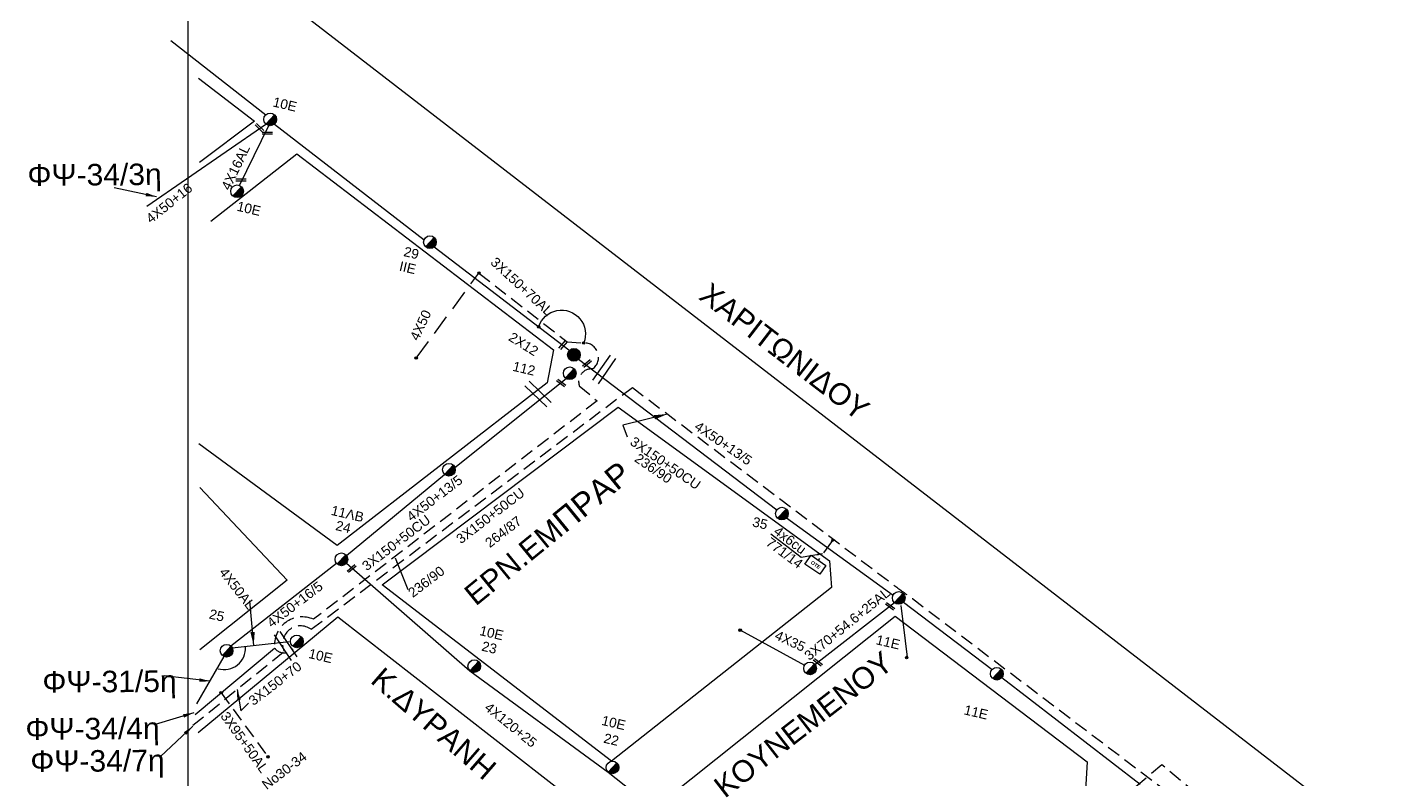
# Model space of a CAD drawing. Header units: millimetres. Extents: x 745 to 5694, y 762 to 3401.
# Drawn here: x 750.5 to 1002.5, y 1567.7 to 1707.7 of the extents above; entities that cross this region are included whole.
import ezdxf

# ---------------------------------------------------------------- set-up
doc = ezdxf.new("R2010")
doc.units = ezdxf.units.MM
doc.linetypes.add('DASHED', pattern=[19.05, 12.7, -6.35])
for name, color, linetype in [('Pillar OTE', 7, 'Continuous'), ('Άγνωστα', 7, 'Continuous'), ('Γυμνά εναέρια ΧΤ (3Φ)   4x16AL', 7, 'Continuous'), ('Επιγραφές - Σχήματα', 7, 'Continuous'), ('Καλώδια ΧΤ   3x150+50CU', 7, 'DASHED'), ('Καλώδια ΧΤ   3x150+70AL', 7, 'DASHED'), ('Καλώδια ΧΤ   3x95+50 AL XLPE', 7, 'DASHED'), ('Μηχανική τομή', 7, 'Continuous'), ('Στύλος Ξύλινος', 7, 'Continuous'), ('Στύλος Ξύλινος @ 1', 7, 'Continuous'), ('Στύλος ΦΜ', 7, 'Continuous'), ('Στύλος ΦΜ @ 1', 7, 'Continuous'), ('Συνδέσεις', 7, 'Continuous'), ('Συνεστραμμένα ΧΤ   3x70+54.6+25 AL', 7, 'SYN_LINE'), ('Συνεστραμμένα ΧΤ   4x120+25 AL', 7, 'SYN_LINE'), ('Τομή', 7, 'Continuous'), ('Υπόβαθρο ΔΕΗ', 7, 'Continuous'), ('Υπόγεια καλώδια Παροχών ΧΤ   4x50AL', 7, 'DASHED'), ('Υπόγεια καλώδια Παροχών ΧΤ   4x6', 7, 'DASHED')]:
    doc.layers.add(name, color=color, linetype=linetype)
doc.styles.add('arial', font='arial.ttf')
doc.styles.get("Standard").update_dxf_attribs({"font": 'arial.ttf'})
doc.linetypes.add('SYN_LINE', pattern='A,0.5,-0.0001,["/\\/\\/\\/",Standard,S=0.1,R=0,X=0,Y=-0.05],-0.25', length=0.7501)
doc.dimstyles.new('ISO-25', dxfattribs={"dimtxt": 2.5, "dimasz": 2.5, "dimexe": 1.25, "dimexo": 0.625, "dimtad": 1, "dimtxsty": 'Standard', "dimcen": 2.5, "dimadec": 0, "dimazin": 0, "dimtfac": 1, "dimtmove": 0, "dimatfit": 3, "dimfxl": 1, "dimarcsym": 0})

# ---------------------------------------------------------------- blocks, each defined once
blk = doc.blocks.new('ΥΠΑΡΧΩΝ ΤΣΙΜΕΝΤΕΝΙΟΣ ΣΤΥΛΟΣ')
at = {"layer": 'Στύλος ΦΜ'}
blk.add_hatch(color=256, dxfattribs=at).paths.add_polyline_path([(-1.29, -2.28, 0.574793), (2.62, 0, 0.268822), (1.3, 2.27)])
blk.add_line((-1.29, -2.28), (1.3, 2.27), dxfattribs=at)
blk.add_circle((0, 0), 2.62, dxfattribs=at)
at = {"layer": 'Στύλος ΦΜ', "flags": 4}
for tag, p in [('ΑΡΙΘΜΟΣ', (-4.68, 8.05)), ('ΤΥΠΟΣ', (-4.91, 3.03))]:
    blk.add_attdef(tag, p, '', height=4, dxfattribs=at)
blk = doc.blocks.new('_ΣΥΝΔΕΣΗ')
at = {"layer": 'Συνδέσεις', "linetype": 'SYN_LINE', "ltscale": 40}
blk.add_hatch(color=256, dxfattribs=at).paths.add_polyline_path([(0.5, -0.01, 1), (-0.5, -0.01, 1)])
at = {"layer": 'Συνδέσεις'}
blk.add_circle((0, -0.01), 0.5, dxfattribs=at)
blk = doc.blocks.new('ΥΠΑΡΧΩΝ ΞΥΛΙΝΟΣ ΣΤΥΛΟΣ')
at = {"layer": 'Στύλος Ξύλινος'}
h = blk.add_hatch(color=7, dxfattribs=at)
h.paths.add_polyline_path([(-2.62, 0, 0.270008), (-1.29, -2.28), (1.3, 2.27, 0.576266)])
h.paths.add_polyline_path([(-1.29, -2.28, 0.574793), (2.62, 0, 0.268822), (1.3, 2.27)])
at = {"layer": 'Στύλος Ξύλινος', "color": 7}
blk.add_line((-1.29, -2.28), (1.3, 2.27), dxfattribs=at)
blk.add_circle((0, 0), 2.62, dxfattribs=at)
at = {"layer": 'Στύλος Ξύλινος', "flags": 4}
for tag, p in [('ΑΡΙΘΜΟΣ', (-4.91, 8.6)), ('ΤΥΠΟΣ', (-4.85, 3.39))]:
    blk.add_attdef(tag, p, '', height=4, dxfattribs=at)
blk = doc.blocks.new('ΜΗΧΑΝΙΚΗ ΤΟΜΗ')
at = {"layer": 'Μηχανική τομή', "ltscale": 40}
for p, q in [((-1.89, 0.78), (1.89, 0.78)), ((1.89, 0), (-1.89, 0))]:
    blk.add_line(p, q, dxfattribs=at)
blk = doc.blocks.new('ΤΟΜΗ')
at = {"layer": 'Τομή', "ltscale": 40}
for p, q in [((-5.68, 0), (5.68, 0)), ((5.68, -2.33), (-5.68, -2.33))]:
    blk.add_line(p, q, dxfattribs=at)
blk = doc.blocks.new('PILLAR ΟΤΕ')
at = {"layer": 'Pillar OTE', "ltscale": 40}
blk.add_lwpolyline([(-3.31, 2.02), (3.39, 2.02), (3.39, -1.99), (-3.31, -1.99)], close=True, dxfattribs=at)
at = {"layer": 'Pillar OTE', "insert": (-1.81, 0.71), "char_height": 1.3575, "width": 109.961, "attachment_point": 1}
blk.add_mtext('{\\fArial|b1|i0|c161|p34;OTE}', dxfattribs=at)

msp = doc.modelspace()

# ---------------------------------------------------------------- hatches: boundary and pattern name
at = {"layer": 'Pillar OTE', "ltscale": 40}
h = msp.add_hatch(color=256, dxfattribs=at)
h.dxf.hatch_style = 1
h.paths.add_polyline_path([(900.18, 1612.59), (900.05, 1611.98), (900.61, 1612.28)])

# ---------------------------------------------------------------- linework, layer by layer
msp.add_lwpolyline([(900.61, 1612.28), (900.05, 1611.98), (900.18, 1612.59), (900.61, 1612.28)], dxfattribs=at)
at = {"layer": 'Άγνωστα', "color": 1}
for points in [[(777.21, 1705.27), (794.85, 1691.42)], [(796.46, 1689.7), (824.26, 1668.16)], [(826.15, 1666.86), (851.18, 1647.7)], [(781.69, 1579.87), (796.48, 1592.23)]]:
    msp.add_lwpolyline(points, dxfattribs=at)
at = {"layer": 'Άγνωστα', "color": 5}
msp.add_lwpolyline([(772.69, 1674.45), (794.85, 1689.7)], dxfattribs=at)
at = {"layer": 'Άγνωστα', "color": 1, "linetype": 'DASHED', "ltscale": 0.3}
msp.add_lwpolyline([(822.8, 1646.16), (834.47, 1661.98)], dxfattribs=at)
at = {"layer": 'Άγνωστα', "color": 7}
msp.add_lwpolyline([(845.58, 1651.98, -1.043048), (853.94, 1648.98, 0.315956)], format="xyb", dxfattribs=at)
at = {"layer": 'Άγνωστα', "color": 27}
for points in [[(852.99, 1645.99), (889.85, 1617.94)], [(891.66, 1616.44), (911.48, 1602.09)], [(913.41, 1600.76), (929.87, 1588.22)], [(931.69, 1586.73), (957.43, 1566.92)]]:
    msp.add_lwpolyline(points, dxfattribs=at)
at = {"layer": 'Άγνωστα', "color": 2}
for points in [[(829.99, 1625.84), (850.71, 1642.36)], [(809.84, 1609.46), (828.09, 1624.54)], [(788.35, 1592.61), (807.98, 1608)], [(782.01, 1581.88), (787.1, 1590.65)]]:
    msp.add_lwpolyline(points, dxfattribs=at)
at = {"layer": 'Άγνωστα', "color": 27, "linetype": 'SYN_LINE', "ltscale": 10}
msp.add_lwpolyline([(914.12, 1590.51), (912.95, 1600.17)], dxfattribs=at)
at = {"layer": 'Άγνωστα', "color": 27, "linetype": 'SYN_LINE', "ltscale": 15}
msp.add_lwpolyline([(883.09, 1595.58), (895, 1589.02)], dxfattribs=at)
at = {"layer": 'Άγνωστα', "color": 2, "linetype": 'DASHED', "ltscale": 0.2}
msp.add_lwpolyline([(983.22, 1526.18), (997.01, 1540.67), (961.42, 1570.52), (877.51, 1498.77), (882.3, 1493.75)], dxfattribs=at)
at = {"layer": 'Γυμνά εναέρια ΧΤ (3Φ)   4x16AL', "color": 5}
msp.add_lwpolyline([(789.97, 1678.28), (795.39, 1689.41)], dxfattribs=at)
at = {"layer": 'Επιγραφές - Σχήματα'}
msp.add_lwpolyline([(780.39, 1891.51), (3073.89, 1891.51), (3073.89, 778.3), (780.39, 778.3)], close=True, dxfattribs=at)
at = {"layer": 'Επιγραφές - Σχήματα', "ltscale": 0.2}
msp.add_arc((787.1, 1592.17), 3.95, 253.1338, 4.3966, dxfattribs=at)
at = {"layer": 'Καλώδια ΧΤ   3x150+50CU', "color": 1, "ltscale": 0.2}
msp.add_lwpolyline([(853.94, 1648.98, -0.742676), (855.61, 1644.15, 0.542577), (853.13, 1641), (856.44, 1638.21), (803.72, 1597.58, 0.580504), (796.48, 1592.23, 0.4916), (799.91, 1592.1, -0.4916)], format="xyb", dxfattribs=at)
at = {"layer": 'Καλώδια ΧΤ   3x150+50CU', "color": 85, "ltscale": 0.2}
msp.add_lwpolyline([(781.27, 1577.86), (798.24, 1591.62, -0.769042), (803.27, 1595.71), (862.99, 1640.7), (911.98, 1603.68, 0.006394), (915.05, 1601.42), (961.45, 1566.26, -0.31166), (962.3, 1563.68), (961.38, 1562.67, 0.761306), (961.77, 1560.7, 0.051998)], format="xyb", dxfattribs=at)
at = {"layer": 'Καλώδια ΧΤ   3x150+70AL', "color": 1, "ltscale": 0.2}
msp.add_lwpolyline([(834.47, 1661.98), (850.86, 1649.19), (853.94, 1648.98)], dxfattribs=at)
at = {"layer": 'Καλώδια ΧΤ   3x95+50 AL XLPE', "color": 1, "ltscale": 0.2}
msp.add_lwpolyline([(786.54, 1583.92), (795.24, 1572)], dxfattribs=at)
at = {"layer": 'Συνεστραμμένα ΧΤ   3x70+54.6+25 AL', "color": 27, "ltscale": 20}
msp.add_lwpolyline([(896.95, 1589.19), (911.74, 1600.69)], dxfattribs=at)
at = {"layer": 'Συνεστραμμένα ΧΤ   4x120+25 AL', "color": 151, "linetype": 'SYN_LINE', "ltscale": 20}
msp.add_lwpolyline([(809.83, 1608), (832.79, 1588), (858.5, 1569.14), (882.83, 1549.83), (907.64, 1530.13)], dxfattribs=at)
at = {"layer": 'Υπόβαθρο ΔΕΗ'}
msp.add_lwpolyline([(782.06, 1725.37), (1010.06, 1549.34), (1144.55, 1669.73, 0.332516), (1169.82, 1769.43), (1159.23, 1801.27)], format="xyb", dxfattribs=at)
for points in [[(782.34, 1698.21), (792.75, 1690.26), (782.49, 1682.54)], [(784.64, 1671.63), (800.61, 1684.13), (848.32, 1647.69), (847.17, 1641.55), (808.12, 1611.33), (782.36, 1630.19)], [(816.45, 1603.97), (860.36, 1637.03), (899.65, 1608.47), (900.02, 1603.49), (859.13, 1571.2), (816.45, 1603.97)], [(782.56, 1622.07), (798.83, 1604.85), (782.56, 1591.88)], [(894.35, 1609.07), (888.74, 1613.39)], [(782.26, 1576.49), (808.24, 1598.02), (851.18, 1564.58), (805.94, 1528.04), (782.25, 1549.87)], [(869.04, 1564), (911.84, 1598.13), (947.55, 1571.09), (947.16, 1564.76), (908.77, 1533.7), (869.04, 1564)]]:
    msp.add_lwpolyline(points, dxfattribs=at)
at = {"layer": 'Υπόγεια καλώδια Παροχών ΧΤ   4x50AL', "color": 2, "linetype": 'Continuous', "ltscale": 0.2}
msp.add_lwpolyline([(788.61, 1592.26), (799.18, 1593.47)], dxfattribs=at)
at = {"layer": 'Υπόγεια καλώδια Παροχών ΧΤ   4x6', "color": 85, "linetype": 'DASHED', "ltscale": 0.2}
msp.add_lwpolyline([(900.05, 1611.98), (897.55, 1608.58)], dxfattribs=at)

# ---------------------------------------------------------------- block references
at = {"layer": 'Pillar OTE', "xscale": 0.5, "yscale": 0.5, "zscale": 0.5, "rotation": 325.2205363082748}
msp.add_blockref('PILLAR ΟΤΕ', (897.01, 1607.73), dxfattribs=at)
at = {"layer": 'Μηχανική τομή'}
for p, xscale, yscale, zscale, rotation in [((793.51, 1688.89), 0.5000000000000533, 0.5000000000000533, 0.5000000000000533, 315.2910303913715), ((850.24, 1648.47), 0.4999999999999755, 0.4999999999999755, 0.4999999999999755, 49.2775652633103), ((854.67, 1645.01), 0.500000000000052, 0.500000000000052, 0.500000000000052, 40.10246427516926), ((849.64, 1641.37), 0.4999999999999914, 0.4999999999999914, 0.4999999999999914, 322.3318594266235), ((810.94, 1606.87), 0.500000000000052, 0.500000000000052, 0.500000000000052, 40.10246427516926), ((910.78, 1599.83), 0.4999999999999915, 0.4999999999999915, 0.4999999999999915, 322.3318594266235), ((897.37, 1589.41), 0.4999999999999915, 0.4999999999999915, 0.4999999999999915, 322.3318594266235)]:
    msp.add_blockref('ΜΗΧΑΝΙΚΗ ΤΟΜΗ', p, dxfattribs=dict(at, xscale=xscale, yscale=yscale, zscale=zscale, rotation=rotation))
at = {"layer": 'Μηχανική τομή', "xscale": 0.5, "yscale": 0.5, "zscale": 0.5}
for p in [(795.11, 1687.82), (790.23, 1679.09)]:
    msp.add_blockref('ΜΗΧΑΝΙΚΗ ΤΟΜΗ', p, dxfattribs=at)
at = {"layer": 'Στύλος Ξύλινος @ 1', "ltscale": 40, "xscale": 0.4499999999998181, "yscale": 0.4499999999998181, "zscale": 0.4499999999998181}
msp.add_blockref('ΥΠΑΡΧΩΝ ΞΥΛΙΝΟΣ ΣΤΥΛΟΣ', (852.12, 1646.77), dxfattribs=at)
at = {"layer": 'Στύλος ΦΜ @ 1', "ltscale": 40}
ref = msp.add_blockref('ΥΠΑΡΧΩΝ ΤΣΙΜΕΝΤΕΝΙΟΣ ΣΤΥΛΟΣ', (795.65, 1690.56), dxfattribs=dict(at, xscale=0.4499999999996779, yscale=0.4499999999996779, zscale=0.4499999999996779, rotation=346.8465568456768))
ref.add_attrib('ΤΥΠΟΣ', '10E', (796.01, 1693), dxfattribs={"layer": 'Στύλος ΦΜ', "height": 1.8, "rotation": 346.8466, "flags": 4})
ref = msp.add_blockref('ΥΠΑΡΧΩΝ ΤΣΙΜΕΝΤΕΝΙΟΣ ΣΤΥΛΟΣ', (789.51, 1677.19), dxfattribs=dict(at, xscale=0.4499999999996779, yscale=0.4499999999996779, zscale=0.4499999999996779, rotation=346.8465568456768))
ref.add_attrib('ΤΥΠΟΣ', '10E', (789.32, 1673.61), dxfattribs={"layer": 'Στύλος ΦΜ', "height": 1.8, "rotation": 346.8466, "flags": 4})
ref = msp.add_blockref('ΥΠΑΡΧΩΝ ΤΣΙΜΕΝΤΕΝΙΟΣ ΣΤΥΛΟΣ', (825.36, 1667.73), dxfattribs=dict(at, xscale=0.4499999999996779, yscale=0.4499999999996779, zscale=0.4499999999996779, rotation=346.8465568456768))
ref.add_attrib('ΤΥΠΟΣ', '29', (820.34, 1665.17), dxfattribs={"layer": 'Στύλος ΦΜ', "height": 1.8, "rotation": 346.8466, "flags": 4})
ref.add_attrib('ΑΡΙΘΜΟΣ', 'IIE', (819.52, 1662.46), dxfattribs={"layer": 'Στύλος ΦΜ', "height": 1.8, "rotation": 346.8466, "flags": 4})
ref = msp.add_blockref('ΥΠΑΡΧΩΝ ΤΣΙΜΕΝΤΕΝΙΟΣ ΣΤΥΛΟΣ', (851.36, 1643.34), dxfattribs=dict(at, xscale=0.4499999999996779, yscale=0.4499999999996779, zscale=0.4499999999996779, rotation=346.8465568456768))
ref.add_attrib('ΤΥΠΟΣ', '112', (840.6, 1643.83), dxfattribs={"layer": 'Στύλος ΦΜ', "height": 1.8, "rotation": 346.8466, "flags": 4})
at = {"layer": 'Στύλος ΦΜ @ 1', "ltscale": 40, "xscale": 0.4499999999996779, "yscale": 0.4499999999996779, "zscale": 0.4499999999996779, "rotation": 346.8465568456768}
for p in [(828.89, 1625.4), (896.03, 1588.45)]:
    msp.add_blockref('ΥΠΑΡΧΩΝ ΤΣΙΜΕΝΤΕΝΙΟΣ ΣΤΥΛΟΣ', p, dxfattribs=at)
at = {"layer": 'Στύλος ΦΜ @ 1', "ltscale": 40}
ref = msp.add_blockref('ΥΠΑΡΧΩΝ ΤΣΙΜΕΝΤΕΝΙΟΣ ΣΤΥΛΟΣ', (808.91, 1608.73), dxfattribs=dict(at, xscale=0.4499999999996779, yscale=0.4499999999996779, zscale=0.4499999999996779, rotation=346.8465568456768))
ref.add_attrib('ΤΥΠΟΣ', '11ΛB ', (806.84, 1617.03), dxfattribs={"layer": 'Στύλος ΦΜ', "height": 1.8, "rotation": 346.8466, "flags": 4})
ref.add_attrib('ΑΡΙΘΜΟΣ', '24', (807.68, 1614.21), dxfattribs={"layer": 'Στύλος ΦΜ', "height": 1.8, "rotation": 346.8466, "flags": 4})
ref = msp.add_blockref('ΥΠΑΡΧΩΝ ΤΣΙΜΕΝΤΕΝΙΟΣ ΣΤΥΛΟΣ', (890.79, 1617.23), dxfattribs=dict(at, xscale=0.4499999999996779, yscale=0.4499999999996779, zscale=0.4499999999996779, rotation=346.8465568456768))
ref.add_attrib('ΤΥΠΟΣ', '35', (885.18, 1614.9), dxfattribs={"layer": 'Στύλος ΦΜ', "height": 1.8, "rotation": 346.8466, "flags": 4})
ref = msp.add_blockref('ΥΠΑΡΧΩΝ ΤΣΙΜΕΝΤΕΝΙΟΣ ΣΤΥΛΟΣ', (912.53, 1601.56), dxfattribs=dict(at, xscale=0.4499999999996779, yscale=0.4499999999996779, zscale=0.4499999999996779, rotation=346.8465568456768))
ref.add_attrib('ΤΥΠΟΣ', '11E', (908.16, 1592.96), dxfattribs={"layer": 'Στύλος ΦΜ', "height": 1.8, "rotation": 346.8466, "flags": 4})
ref = msp.add_blockref('ΥΠΑΡΧΩΝ ΤΣΙΜΕΝΤΕΝΙΟΣ ΣΤΥΛΟΣ', (787.56, 1591.74), dxfattribs=dict(at, xscale=0.4499999999996779, yscale=0.4499999999996779, zscale=0.4499999999996779, rotation=346.8465568456768))
ref.add_attrib('ΤΥΠΟΣ', '25', (784.16, 1597.76), dxfattribs={"layer": 'Στύλος ΦΜ', "height": 1.8, "rotation": 346.8466, "flags": 4})
ref = msp.add_blockref('ΥΠΑΡΧΩΝ ΤΣΙΜΕΝΤΕΝΙΟΣ ΣΤΥΛΟΣ', (833.59, 1588.86), dxfattribs=dict(at, xscale=0.4499999999996779, yscale=0.4499999999996779, zscale=0.4499999999996779, rotation=346.8465568456768))
ref.add_attrib('ΤΥΠΟΣ', '10E', (834.44, 1594.67), dxfattribs={"layer": 'Στύλος ΦΜ', "height": 1.8, "rotation": 346.8466, "flags": 4})
ref.add_attrib('ΑΡΙΘΜΟΣ', '23', (834.84, 1591.77), dxfattribs={"layer": 'Στύλος ΦΜ', "height": 1.8, "rotation": 346.8466, "flags": 4})
ref = msp.add_blockref('ΥΠΑΡΧΩΝ ΤΣΙΜΕΝΤΕΝΙΟΣ ΣΤΥΛΟΣ', (800.61, 1593.47), dxfattribs=dict(at, xscale=0.4499999999996779, yscale=0.4499999999996779, zscale=0.4499999999996779, rotation=346.8465568456768))
ref.add_attrib('ΤΥΠΟΣ', '10E', (802.65, 1590.41), dxfattribs={"layer": 'Στύλος ΦΜ', "height": 1.8, "rotation": 346.8466, "flags": 4})
ref = msp.add_blockref('ΥΠΑΡΧΩΝ ΤΣΙΜΕΝΤΕΝΙΟΣ ΣΤΥΛΟΣ', (930.76, 1587.45), dxfattribs=dict(at, xscale=0.4499999999996779, yscale=0.4499999999996779, zscale=0.4499999999996779, rotation=346.8465568456768))
ref.add_attrib('ΤΥΠΟΣ', '11E', (924.52, 1579.92), dxfattribs={"layer": 'Στύλος ΦΜ', "height": 1.8, "rotation": 346.8466, "flags": 4})
ref = msp.add_blockref('ΥΠΑΡΧΩΝ ΤΣΙΜΕΝΤΕΝΙΟΣ ΣΤΥΛΟΣ', (859.3, 1570.01), dxfattribs=dict(at, xscale=0.4499999999996779, yscale=0.4499999999996779, zscale=0.4499999999996779, rotation=346.8465568456768))
ref.add_attrib('ΤΥΠΟΣ', '10E', (857.14, 1577.96), dxfattribs={"layer": 'Στύλος ΦΜ', "height": 1.8, "rotation": 346.8466, "flags": 4})
ref.add_attrib('ΑΡΙΘΜΟΣ', '22', (857.52, 1574.65), dxfattribs={"layer": 'Στύλος ΦΜ', "height": 1.8, "rotation": 346.8466, "flags": 4})
at = {"layer": 'Συνδέσεις', "xscale": 0.4499999999998181, "yscale": 0.4499999999998181, "zscale": 0.4499999999998181}
for p in [(834.47, 1661.98), (845.58, 1651.98), (853.94, 1648.99), (822.8, 1646.17), (883.04, 1595.56), (913.99, 1590.47), (786.54, 1583.92), (795.24, 1572)]:
    msp.add_blockref('_ΣΥΝΔΕΣΗ', p, dxfattribs=at)
at = {"layer": 'Τομή'}
for p, xscale, yscale, zscale, rotation in [((858.24, 1643.73), 0.5000000000000581, 0.5000000000000581, 0.5000000000000581, 235.2378939812616), ((845.87, 1639.89), 0.4999999999999981, 0.4999999999999981, 0.4999999999999981, 316.2713660288558), ((799.02, 1592.95), 0.5000000000000102, 0.5000000000000102, 0.5000000000000102, 303.5875328493222)]:
    msp.add_blockref('ΤΟΜΗ', p, dxfattribs=dict(at, xscale=xscale, yscale=yscale, zscale=zscale, rotation=rotation))

# ---------------------------------------------------------------- texts
at = {"layer": 'Άγνωστα', "char_height": 1.8, "width": 69.1904, "attachment_point": 1, "style": 'arial'}
for s, insert, rotation in [('4X50+16', (772.35, 1672.52), 38.7437), ('4X50+13/5', (875.38, 1634.53), 325.5134), ('4X50+13/5', (820.81, 1617.1), 37.4132), ('4X50+16/5', (794.83, 1597.34), 37.4132), ('4X35', (890.05, 1595.59), 335.2006), ('3X150+70', (791.44, 1582.86), 37.4132), ('4X120+25', (836.48, 1582.27), 320.9235)]:
    msp.add_mtext(s, dxfattribs=dict(at, insert=insert, rotation=rotation))
at = {"layer": 'Άγνωστα', "ltscale": 40, "char_height": 1.8, "width": 69.1904, "attachment_point": 1, "style": 'arial'}
for s, insert, rotation in [('4X50', (821.54, 1650.03), 64.6331), ('2X12', (840.76, 1651.1), 327.8867)]:
    msp.add_mtext(s, dxfattribs=dict(at, insert=insert, rotation=rotation))
at = {"layer": 'Άγνωστα', "ltscale": 0.2, "insert": (787.79, 1580.61), "char_height": 1.8, "width": 69.1904, "attachment_point": 1, "rotation": 305.5113, "style": 'arial'}
msp.add_mtext('3X95+50AL', dxfattribs=at)
at = {"layer": 'Γυμνά εναέρια ΧΤ (3Φ)   4x16AL', "insert": (786.48, 1678), "char_height": 1.8, "width": 69.1904, "attachment_point": 1, "rotation": 64.5382, "style": 'arial'}
msp.add_mtext('4X16AL', dxfattribs=at)
at = {"layer": 'Επιγραφές - Σχήματα', "width": 69.1904, "attachment_point": 1, "style": 'arial'}
for s, insert, char_height, rotation in [('ΦΨ-34/3η', (750.51, 1682.2), 4, 0.3813), ('XAPITΩNIΔOY', (877.56, 1660.45), 4, 322.4781), ('EPN.EM{\\H1.083x;ΠPAP}', (831.12, 1603.27), 4, 39.2721), ('236/90', (864.24, 1628.57), 1.8, 325.5134), ('264/87', (835.4, 1612.23), 1.8, 37.4132), ('236/90', (821.08, 1602.95), 1.8, 37.4132), ('KOYNEMENOY', (877.73, 1567.33), 4, 37.836), ('ΦΨ-31/5η', (753.29, 1587.92), 4, 0.3813), ('Κ.ΔΥPANH', (816.71, 1588.94), 4, 319.097), ('ΦΨ-34/4η', (750.13, 1579.16), 4, 0.3813), ('ΦΨ-34/7η', (751.05, 1573.16), 4, 0.3813), ('Nο30-34', (793.9, 1567.23), 1.8, 37.4132)]:
    msp.add_mtext(s, dxfattribs=dict(at, insert=insert, char_height=char_height, rotation=rotation))
at = {"layer": 'Καλώδια ΧΤ   3x150+50CU', "ltscale": 40, "insert": (863.42, 1631.68), "char_height": 1.8, "width": 69.1904, "attachment_point": 1, "rotation": 325.3848, "style": 'arial'}
msp.add_mtext('3X150+50CU', dxfattribs=at)
at = {"layer": 'Καλώδια ΧΤ   3x150+50CU', "ltscale": 0.2, "char_height": 1.8, "width": 69.1904, "attachment_point": 1, "rotation": 37.4132, "style": 'arial'}
for insert in [(830.02, 1612.95), (812.51, 1607.92)]:
    msp.add_mtext('3X150+50CU', dxfattribs=dict(at, insert=insert))
at = {"layer": 'Καλώδια ΧΤ   3x150+70AL', "ltscale": 0.2, "insert": (837.69, 1665.11), "char_height": 1.8, "width": 69.1904, "attachment_point": 1, "rotation": 317.2982, "style": 'arial'}
msp.add_mtext('3X150+70AL', dxfattribs=at)
at = {"layer": 'Συνεστραμμένα ΧΤ   3x70+54.6+25 AL', "ltscale": 20, "insert": (894.76, 1591.21), "char_height": 1.8, "width": 69.1904, "attachment_point": 1, "rotation": 39.15, "style": 'arial'}
msp.add_mtext('3X70+54.6+25AL', dxfattribs=at)
at = {"layer": 'Υπόγεια καλώδια Παροχών ΧΤ   4x50AL', "color": 7, "ltscale": 0.2, "char_height": 1.8, "attachment_point": 1, "rotation": 323.1569}
for s, insert in [('4x6cu', (890.17, 1615.04)), ('771/14', (888.75, 1612.94))]:
    msp.add_mtext_dynamic_manual_height_columns(s, width=1.8, gutter_width=12.5, heights=[0.118], dxfattribs=dict(at, insert=insert))
at = {"layer": 'Υπόγεια καλώδια Παροχών ΧΤ   4x50AL', "ltscale": 0.2, "insert": (787.48, 1607.39), "char_height": 1.8, "width": 69.1904, "attachment_point": 1, "rotation": 308.0106, "style": 'arial'}
msp.add_mtext('4X50AL', dxfattribs=at)

# ---------------------------------------------------------------- leaders
at = {"layer": 'Επιγραφές - Σχήματα', "ltscale": 40}
for points, override in [([(774.52, 1676.18), (766.63, 1677.85)], {"dimasz": 2, "dimtad": 0}), ([(869.52, 1635.76), (861.24, 1633.66), (862.01, 1631.53)], {"dimgap": 0.625, "dimtad": 0}), ([(818.89, 1609.02), (821.23, 1603.15)], {"dimasz": 1, "dimtad": 0}), ([(898.36, 1609.77), (894.35, 1609.07)], {"dimasz": 1, "dimtad": 0}), ([(784.47, 1586.04), (775.94, 1587.07)], {"dimasz": 2, "dimtad": 0}), ([(781.46, 1580.18), (774.27, 1578.03)], {"dimasz": 2, "dimtad": 0}), ([(781.26, 1577.68), (775.27, 1572.03)], {"dimasz": 2, "dimtad": 0})]:
    msp.add_leader(points, dimstyle='ISO-25', override=override, dxfattribs=at)
at = {"layer": 'Επιγραφές - Σχήματα', "ltscale": 0.2}
msp.add_leader([(792.6, 1592.72), (791.84, 1601.04)], dimstyle='ISO-25', override={"dimgap": 0.625, "dimtad": 0}, dxfattribs=at)
at = {"layer": 'Επιγραφές - Σχήματα'}
msp.add_leader([(789.49, 1584.52), (790.21, 1580.58), (791.65, 1581.96)], dimstyle='ISO-25', override={"dimasz": 2, "dimgap": 0.625, "dimtad": 0}, dxfattribs=at)

doc.saveas('drawing.dxf')
